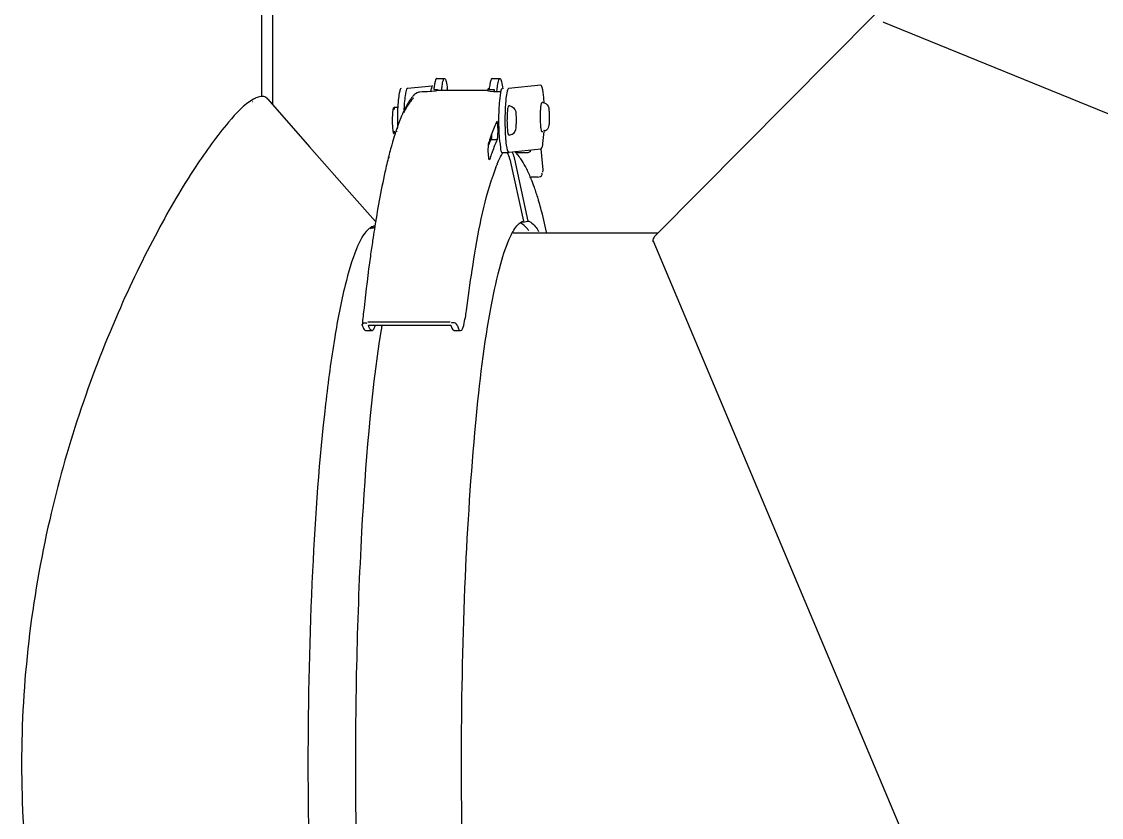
# Model space of a CAD drawing. Header units: millimetres. Extents: x 6781 to 13993, y -7973 to 4183.
# Drawn here: x 7687.7 to 7891.1, y -6340 to -6190 of the extents above; entities that cross this region are included whole.
import ezdxf

# ---------------------------------------------------------------- set-up
doc = ezdxf.new("R2010")
doc.units = ezdxf.units.MM
doc.header["$LTSCALE"] = 307.34
doc.layers.get('0').update_dxf_attribs({"linetype": 'CONTINUOUS'})

msp = doc.modelspace()

# ---------------------------------------------------------------- linework, layer by layer
at = {"color": 0, "linetype": 'Continuous'}
for p, q in [((7733.0006, -6204.14038), (7733.0006, -5947.39485)), ((7734.95772, -5947.39485), (7734.95772, -6205.60748)), ((7807.17596, -6230.24907), (7848.4362, -6188.69686)), ((7850.07258, -6190.13445), (7850.04465, -6190.11468)), ((7765.07454, -6202.18175), (7760.40341, -6202.67266)), ((7765.90823, -6200.75287), (7767.39767, -6200.75287)), ((7776.33431, -6200.75287), (7777.82375, -6200.75287)), ((7785.50872, -6202.03783), (7779.46824, -6202.67266)), ((7733.02807, -6204.14038), (7733.0006, -6204.15553)), ((7733.02807, -6204.14038), (7733.00758, -6204.14017)), ((7761.91841, -6203.58052), (7761.91741, -6203.58148)), ((7762.58235, -6203.25531), (7762.75173, -6203.24242)), ((7762.75164, -6203.24251), (7763.19965, -6203.2369)), ((7763.19965, -6203.2369), (7764.19003, -6203.20307)), ((7765.37305, -6202.805), (7766.04393, -6202.805)), ((7765.68389, -6203.08595), (7765.95492, -6203.0513)), ((7765.9551, -6203.05151), (7765.97048, -6203.04916)), ((7766.00714, -6202.92532), (7765.97048, -6203.04916)), ((7766.04393, -6202.805), (7766.00714, -6202.92532)), ((7775.22014, -6203.02565), (7766.26698, -6203.02565)), ((7775.50289, -6203.04916), (7775.69361, -6203.08563)), ((7775.79913, -6202.805), (7776.7679, -6202.805)), ((7776.59627, -6203.18329), (7777.63998, -6203.23271)), ((7776.72725, -6203.02743), (7776.72871, -6202.93331)), ((7776.7679, -6202.805), (7776.72871, -6202.93331)), ((7776.74513, -6203.03647), (7776.75635, -6202.91949)), ((7776.75635, -6202.91949), (7776.7679, -6202.805)), ((7777.63998, -6203.23271), (7778.00068, -6203.23845)), ((7731.20803, -6205.14376), (7731.16498, -6205.16749)), ((7731.42709, -6204.64434), (7731.38345, -6204.66899)), ((7757.88021, -6206.17219), (7758.58174, -6206.17219)), ((7779.67568, -6205.92219), (7779.52674, -6205.92219)), ((7785.76445, -6205.28739), (7785.619, -6205.46493)), ((7785.91475, -6205.28737), (7785.76581, -6205.28737)), ((7758.52842, -6209.81983), (7758.45144, -6210.03847)), ((7758.54134, -6209.99059), (7758.4676, -6210.2517)), ((7777.2571, -6208.82389), (7777.22863, -6208.84223)), ((7758.32627, -6210.40208), (7758.29201, -6210.50337)), ((7758.34723, -6210.67789), (7758.31419, -6210.79491)), ((7777.28875, -6212.32595), (7776.0972, -6212.32595)), ((7779.67568, -6211.42219), (7779.52674, -6211.42219)), ((7785.91475, -6210.78737), (7785.76581, -6210.78737)), ((7779.57682, -6214.66217), (7785.52642, -6214.0369)), ((7785.96349, -6217.95763), (7785.59819, -6214.03023)), ((7756.90996, -6215.26053), (7756.87733, -6215.38951)), ((7756.94129, -6215.65617), (7756.90785, -6215.77457)), ((7775.9129, -6215.96636), (7775.84263, -6216.07436)), ((7778.29438, -6214.67173), (7779.48594, -6214.67173)), ((7779.69588, -6215.97591), (7782.28778, -6227.6134)), ((7783.13387, -6227.61342), (7780.63823, -6215.97593)), ((7780.74448, -6214.70932), (7782.87177, -6214.70932)), ((7780.98875, -6215.05064), (7780.94452, -6214.98884)), ((7781.07463, -6215.00926), (7781.0241, -6214.95084)), ((7785.93879, -6218.41419), (7785.96349, -6217.95763)), ((7783.53136, -6219.44985), (7783.51412, -6219.40978)), ((7783.56949, -6219.33454), (7783.55245, -6219.29425)), ((7784.89642, -6219.32738), (7784.39994, -6219.32738)), ((7782.08696, -6227.84502), (7783.13387, -6227.61342)), ((7754.27587, -6228.89485), (7753.98815, -6228.89485)), ((7807.52768, -6229.89485), (7780.30946, -6229.89485)), ((7768.43595, -6246.68905), (7752.94578, -6246.68905)), ((7751.88862, -6247.2138), (7751.88565, -6247.13778)), ((7752.51684, -6248.25727), (7753.70839, -6248.25727)), ((7753.05701, -6247.21358), (7768.57052, -6247.21358)), ((7753.39613, -6248.00684), (7753.70839, -6248.25532)), ((7755.51629, -6247.62558), (7755.48685, -6247.81005)), ((7768.88631, -6248.00684), (7769.19856, -6248.25532)), ((7769.19856, -6248.25727), (7770.39012, -6248.25727))]:
    msp.add_line(p, q, dxfattribs=at)
for p, q in [((7850.07258, -6190.13445), (8048.47715, -6271.00114)), ((7806.65555, -6231.20285), (7890.32162, -6429.89438))]:
    msp.add_line(p, q)
for points in [[(7761.91851, -6203.58043), (7762.21658, -6203.37046), (7762.58235, -6203.25531)], [(7764.19003, -6203.20307), (7765.02921, -6203.14917), (7765.68389, -6203.08595)], [(7766.26698, -6203.02565), (7766.20998, -6203.02361), (7766.13105, -6203.03019), (7766.06931, -6203.04131)], [(7775.40864, -6203.04131), (7775.34502, -6203.02936), (7775.2698, -6203.02302), (7775.22014, -6203.02565)], [(7775.6981, -6203.08274), (7776.00502, -6203.12809), (7776.59627, -6203.18329)], [(7734.11247, -6204.6429), (7741.96625, -6213.60551), (7749.94239, -6222.67857), (7754.36263, -6227.6808)]]:
    msp.add_lwpolyline(points, dxfattribs=at)
for centre, radius, start, end in [((7775.97983, -6206.25402), 11.64964, 161.7430874, 162.0018245), ((7775.52127, -6206.10262), 11.16673, 161.3909152, 161.743726), ((7789.30316, -6205.20919), 23.38315, 174.0986032, 174.7062714), ((7746.81654, -6204.98917), 21.22897, 5.7309959, 6.3271045), ((7744.6091, -6205.21284), 23.44771, 5.456317, 5.7361679), ((7787.52208, -6206.51764), 12.50935, 162.2438528, 162.5158743), ((7786.91153, -6206.32175), 11.86815, 161.7679683, 162.2456094), ((7804.53835, -6205.57957), 27.39079, 174.9320223, 175.2940034), ((7797.49753, -6208.28773), 38.98031, 176.8552888, 177.2848065), ((7776.56295, -6214.86607), 18.632, 152.540292, 152.9783859), ((7775.61047, -6214.36947), 17.55783, 151.6160206, 152.5450075), ((7812.91628, -6208.08693), 35.32877, 175.62721, 177.2985545), ((7750.28921, -6207.48149), 35.92704, 3.322727, 3.5866393), ((7776.99625, -6208.66665), 19.45615, 177.3101851, 181.0184643), ((7808.57599, -6208.67178), 50.06598, 178.9701519, 180.0857058), ((7803.55785, -6208.54523), 45.04616, 177.8922978, 178.1915209), ((7801.71009, -6208.47716), 43.19715, 177.5931768, 177.8923897), ((7799.67986, -6208.39171), 41.16512, 177.2841351, 177.5933367), ((7784.27826, -6218.48432), 27.15518, 156.399139, 156.8665811), ((7782.94057, -6217.89939), 25.69519, 155.8157557, 156.4001207), ((7781.83767, -6217.40501), 24.48656, 155.4636213, 155.8138113), ((7780.71241, -6216.89006), 23.24907, 154.7764182, 155.466477), ((7779.65968, -6216.39541), 22.08592, 154.4193022, 154.7734641), ((7777.68012, -6216.07205), 20.03799, 153.056315, 153.6508061), ((7779.05191, -6216.10461), 21.41216, 154.1271566, 154.4189617), ((7778.28068, -6215.7298), 20.55468, 153.548942, 154.1290778), ((7776.70831, -6215.57899), 18.94825, 152.7123486, 153.053875), ((7775.71603, -6215.06583), 17.83114, 152.002527, 152.7160069), ((7777.33259, -6215.25819), 19.49577, 152.9794393, 153.5487498), ((7827.1326, -6208.67031), 49.55787, 178.2767663, 180.8013064), ((7821.98075, -6208.52647), 44.40397, 177.7873701, 178.2602389), ((7819.74737, -6208.43938), 42.1689, 177.2576544, 177.7884513), ((7827.32851, -6208.65615), 48.56213, 177.9115618, 180.1082497), ((7820.9667, -6208.43765), 42.19659, 177.2899074, 177.8932615), ((7801.31554, -6208.67214), 22.15839, 178.3786617, 181.485309), ((7807.00688, -6208.03059), 21.61066, 177.465164, 180.6213526), ((7801.47657, -6225.05141), 45.5692, 160.9805735, 161.2478792), ((7800.20491, -6224.61325), 44.22416, 160.7575685, 160.980338), ((7808.39021, -6208.67456), 49.88019, 180.0828272, 181.0747062), ((7806.76166, -6208.70503), 48.25135, 181.0748083, 181.5571591), ((7808.66352, -6222.84596), 34.42038, 158.0544975, 160.3355447), ((7800.45978, -6219.53158), 25.57241, 155.2914296, 158.0730444), ((7824.71334, -6208.72786), 47.13806, 180.7724857, 182.0961625), ((7827.16699, -6208.69263), 48.40056, 180.0654259, 182.0796819), ((7789.56259, -6209.37868), 10.38161, 185.2784236, 185.8690547), ((7820.50402, -6231.03815), 65.51768, 163.0161602, 164.6268746), ((7811.94458, -6228.45485), 56.57695, 162.5763293, 162.9861907), ((7804.9455, -6226.2171), 49.22876, 161.575337, 161.8846848), ((7803.46852, -6225.72562), 47.67215, 161.3787323, 161.5747145), ((7798.95474, -6222.71976), 25.10973, 155.547696, 157.9848203), ((7818.64296, -6226.42289), 45.02149, 160.3226518, 162.2299575), ((7800.45467, -6222.85468), 25.44629, 155.5585724, 158.215886), ((7817.43235, -6209.00617), 39.85176, 182.0791772, 183.5217688), ((7834.63171, -6234.94798), 80.17638, 164.6092769, 165.6312823), ((7808.29559, -6225.99886), 33.89412, 158.1993038, 160.39368), ((7842.39373, -6236.95849), 88.19453, 165.6173857, 165.757651), ((7821.53493, -6230.62042), 47.91775, 161.6650751, 162.1926762), ((7816.26498, -6228.86158), 42.36206, 160.3631627, 161.6810047), ((7775.1477, -6216.99487), 4.66092, 12.6278845, 28.5579176), ((7776.11519, -6216.95282), 4.62758, 16.4948762, 30.5179554), ((7776.18191, -6216.93241), 4.55781, 12.113906, 16.4869985), ((7773.47822, -6221.52848), 10.01028, 41.0781929, 44.2486785), ((7772.97308, -6221.9447), 10.66468, 34.4518984, 40.5656279), ((7809.82756, -6230.31422), 35.17496, 158.5886892, 161.179735), ((7801.00757, -6226.84223), 25.69585, 157.1068082, 157.3784708), ((7819.05381, -6233.50342), 44.93679, 161.1258081, 162.3136617), ((7756.38934, -6230.80697), 29.50215, 22.4321303, 22.8840383), ((7755.39917, -6231.21597), 30.57348, 22.0584828, 22.4325297), ((7750.62597, -6233.10828), 35.70796, 19.3599889, 21.9962347), ((7738.48605, -6237.36571), 48.57277, 16.6636183, 19.3508826), ((7729.15079, -6240.23502), 58.33882, 16.4318905, 16.734237), ((7722.02739, -6242.31056), 65.7584, 15.0778099, 16.4107489), ((8006.95112, -6268.88379), 255.88271, 171.0742806, 171.5454992), ((8198.10323, -6293.29623), 448.60263, 173.6841491, 174.0941339), ((7769.08777, -6247.89854), 1.14271, 106.1041875, 110.042562), ((7947.12522, -6278.29228), 194.0475, 170.9621781, 171.1382966), ((7938.83885, -6276.97139), 185.6565, 170.7691092, 170.9053945)]:
    msp.add_arc(centre, radius, start, end, dxfattribs=at)
for points, knots in [([(7765.11613, -6202.05516), (7765.08512, -6202.13206), (7765.02361, -6202.29261), (7764.96676, -6202.45487), (7764.93836, -6202.53921)], [0, 0, 0, 0, 0.482313199, 1, 1, 1, 1]), ([(7765.4779, -6201.97912), (7765.45763, -6202.10931), (7765.41942, -6202.38423), (7765.38806, -6202.66001), (7765.37305, -6202.805)], [0, 0, 0, 0, 0.474736758, 1, 1, 1, 1]), ([(7765.59831, -6201.35341), (7765.57508, -6201.44872), (7765.53116, -6201.65667), (7765.49549, -6201.86614), (7765.4779, -6201.97912)], [0, 0, 0, 0, 0.461760807, 1, 1, 1, 1]), ([(7765.72524, -6200.95484), (7765.70017, -6201.01123), (7765.65316, -6201.14299), (7765.61675, -6201.27778), (7765.59831, -6201.35341)], [0, 0, 0, 0, 0.442183129, 1, 1, 1, 1]), ([(7765.90918, -6200.75324), (7765.8741, -6200.75245), (7765.78775, -6200.81629), (7765.74923, -6200.90088), (7765.72524, -6200.95484)], [0, 0, 0, 0, 0.372772418, 1, 1, 1, 1]), ([(7766.84726, -6202.95837), (7766.86085, -6202.81783), (7766.88921, -6202.54909), (7766.92327, -6202.281), (7766.94132, -6202.15324)], [0, 0, 0, 0, 0.522519519, 1, 1, 1, 1]), ([(7767.17493, -6201.05516), (7767.20318, -6200.97653), (7767.24494, -6200.86004), (7767.35168, -6200.75353), (7767.39708, -6200.753)], [0, 0, 0, 0, 0.647915639, 1, 1, 1, 1]), ([(7767.39708, -6200.753), (7767.46745, -6200.75218), (7767.61609, -6200.98437), (7767.6629, -6201.17582), (7767.69958, -6201.32115)], [0, 0, 0, 0, 0.319503749, 1, 1, 1, 1]), ([(7776.02439, -6201.35341), (7776.0098, -6201.41325), (7775.98149, -6201.54035), (7775.95691, -6201.66821), (7775.94474, -6201.73572)], [0, 0, 0, 0, 0.473119172, 1, 1, 1, 1]), ([(7776.33526, -6200.75324), (7776.26216, -6200.7516), (7776.10861, -6200.99996), (7776.06185, -6201.19978), (7776.02439, -6201.35341)], [0, 0, 0, 0, 0.316175754, 1, 1, 1, 1]), ([(7777.61406, -6201.01998), (7777.64087, -6200.95016), (7777.68178, -6200.84473), (7777.78129, -6200.75355), (7777.82315, -6200.75305)], [0, 0, 0, 0, 0.64112626, 1, 1, 1, 1]), ([(7777.82315, -6200.75305), (7777.83232, -6200.75294), (7777.85166, -6200.75599), (7777.86909, -6200.76466), (7777.87754, -6200.77007)], [0, 0, 0, 0, 0.477651928, 1, 1, 1, 1]), ([(7777.87754, -6200.77007), (7777.94249, -6200.81164), (7778.04246, -6201.02055), (7778.1012, -6201.22046), (7778.13387, -6201.35422)], [0, 0, 0, 0, 0.359003197, 1, 1, 1, 1]), ([(7785.76912, -6202.42597), (7785.73685, -6202.32311), (7785.69638, -6202.17853), (7785.56195, -6202.03224), (7785.50872, -6202.03783)], [0, 0, 0, 0, 0.668253718, 1, 1, 1, 1]), ([(7733.00758, -6204.14017), (7732.96794, -6204.13998), (7732.88729, -6204.14232), (7732.80695, -6204.14966), (7732.76627, -6204.15454)], [0, 0, 0, 0, 0.491699127, 1, 1, 1, 1]), ([(7733.32947, -6204.1736), (7733.28077, -6204.16326), (7733.18064, -6204.14736), (7733.07947, -6204.14122), (7733.02807, -6204.14038)], [0, 0, 0, 0, 0.492014416, 1, 1, 1, 1]), ([(7759.21186, -6202.67266), (7759.02806, -6202.69197), (7758.87243, -6203.5365), (7758.76398, -6204.03337), (7758.7126, -6204.4772)], [0, 0, 0, 0, 0.292613366, 1, 1, 1, 1]), ([(7760.40341, -6202.67266), (7760.26744, -6202.68695), (7760.10153, -6203.26411), (7760.02107, -6203.6367), (7759.97328, -6203.95353)], [0, 0, 0, 0, 0.299075462, 1, 1, 1, 1]), ([(7761.43341, -6204.101), (7761.37408, -6204.17158), (7761.25601, -6204.31729), (7761.14278, -6204.46679), (7761.08638, -6204.54362)], [0, 0, 0, 0, 0.491720257, 1, 1, 1, 1]), ([(7761.63032, -6203.87614), (7761.59703, -6203.91257), (7761.53062, -6203.98686), (7761.46576, -6204.06251), (7761.43341, -6204.101)], [0, 0, 0, 0, 0.495339748, 1, 1, 1, 1]), ([(7761.91741, -6203.58148), (7761.86858, -6203.62831), (7761.77126, -6203.725), (7761.67719, -6203.82484), (7761.63032, -6203.87614)], [0, 0, 0, 0, 0.493341808, 1, 1, 1, 1]), ([(7764.90025, -6202.65444), (7764.87428, -6202.73437), (7764.82269, -6202.89906), (7764.77416, -6203.06468), (7764.74996, -6203.14985)], [0, 0, 0, 0, 0.486967274, 1, 1, 1, 1]), ([(7775.59065, -6202.75932), (7775.57572, -6202.80673), (7775.54595, -6202.90319), (7775.51723, -6202.99997), (7775.50289, -6203.04916)], [0, 0, 0, 0, 0.49240567, 1, 1, 1, 1]), ([(7776.79036, -6203.20151), (7776.78413, -6203.19275), (7776.77419, -6203.17389), (7776.77485, -6203.15214), (7776.77769, -6203.14267)], [0, 0, 0, 0, 0.520814172, 1, 1, 1, 1]), ([(7776.77769, -6203.14267), (7776.78224, -6203.12747), (7776.808, -6203.09482), (7776.84216, -6203.07472), (7776.86313, -6203.064)], [0, 0, 0, 0, 0.402574427, 1, 1, 1, 1]), ([(7778.27669, -6202.67266), (7778.00712, -6202.70099), (7777.90585, -6204.02113), (7777.74156, -6204.73022), (7777.69035, -6205.39327)], [0, 0, 0, 0, 0.289560909, 1, 1, 1, 1]), ([(7779.46824, -6202.67266), (7779.40575, -6202.67922), (7779.28083, -6202.86566), (7779.23186, -6203.03256), (7779.19829, -6203.15322)], [0, 0, 0, 0, 0.33407747, 1, 1, 1, 1]), ([(7786.14588, -6205.23397), (7786.12689, -6204.93113), (7786.0492, -6203.99148), (7785.9612, -6203.03821), (7785.76912, -6202.42597)], [0, 0, 0, 0, 0.321064549, 1, 1, 1, 1]), ([(7731.38345, -6204.66899), (7729.54485, -6205.71687), (7725.67984, -6209.95944), (7719.68882, -6218.25093), (7712.69147, -6230.30448), (7702.23153, -6252.00756), (7691.16882, -6285.25065), (7687.71603, -6314.45922), (7687.71606, -6329.89475)], [0, 0, 0, 0, 0.046902133, 0.124010598, 0.228058736, 0.354638628, 0.65790378, 1, 1, 1, 1]), ([(7731.86919, -6204.4211), (7731.79587, -6204.45383), (7731.64681, -6204.52505), (7731.50112, -6204.6029), (7731.42709, -6204.64434)], [0, 0, 0, 0, 0.486227591, 1, 1, 1, 1]), ([(7757.83114, -6206.2222), (7757.77307, -6206.22104), (7757.69736, -6206.48634), (7757.66604, -6206.64185), (7757.64593, -6206.78207)], [0, 0, 0, 0, 0.290794509, 1, 1, 1, 1]), ([(7757.93944, -6206.40106), (7757.92605, -6206.35512), (7757.9078, -6206.29117), (7757.85497, -6206.22268), (7757.83114, -6206.2222)], [0, 0, 0, 0, 0.667554417, 1, 1, 1, 1]), ([(7759.76575, -6206.18121), (7759.76131, -6206.26351), (7759.75287, -6206.42952), (7759.74544, -6206.59558), (7759.74195, -6206.67931)], [0, 0, 0, 0, 0.495837523, 1, 1, 1, 1]), ([(7759.81705, -6205.39355), (7759.80712, -6205.52207), (7759.78856, -6205.78453), (7759.773, -6206.04719), (7759.76575, -6206.18121)], [0, 0, 0, 0, 0.489904544, 1, 1, 1, 1]), ([(7760.5638, -6205.32574), (7760.49512, -6205.43792), (7760.35859, -6205.66858), (7760.2283, -6205.90281), (7760.16342, -6206.02286)], [0, 0, 0, 0, 0.490809455, 1, 1, 1, 1]), ([(7760.63468, -6205.57539), (7760.61338, -6205.60721), (7760.5708, -6205.67164), (7760.52895, -6205.73655), (7760.50804, -6205.76938)], [0, 0, 0, 0, 0.495859594, 1, 1, 1, 1]), ([(7761.13167, -6204.90648), (7761.04573, -6205.0096), (7760.87433, -6205.22853), (7760.71458, -6205.45604), (7760.63468, -6205.57539)], [0, 0, 0, 0, 0.483099723, 1, 1, 1, 1]), ([(7761.55201, -6204.453), (7761.47977, -6204.52227), (7761.33547, -6204.66975), (7761.1996, -6204.82498), (7761.13167, -6204.90648)], [0, 0, 0, 0, 0.485424728, 1, 1, 1, 1]), ([(7778.96888, -6204.47798), (7778.95892, -6204.56402), (7778.93972, -6204.74063), (7778.92264, -6204.91746), (7778.91436, -6205.00813)], [0, 0, 0, 0, 0.48752601, 1, 1, 1, 1]), ([(7779.477, -6205.97227), (7779.44609, -6205.97251), (7779.23618, -6206.30645), (7779.26478, -6206.61556), (7779.23457, -6206.91209)], [0, 0, 0, 0, 0.093955423, 1, 1, 1, 1]), ([(7785.47565, -6206.25765), (7785.4623, -6206.38639), (7785.43932, -6206.65859), (7785.42385, -6206.93129), (7785.41737, -6207.07482)], [0, 0, 0, 0, 0.473921722, 1, 1, 1, 1]), ([(7785.4958, -6206.08063), (7785.4922, -6206.10947), (7785.48519, -6206.16845), (7785.47878, -6206.22749), (7785.47565, -6206.25765)], [0, 0, 0, 0, 0.489376994, 1, 1, 1, 1]), ([(7785.619, -6205.46493), (7785.58915, -6205.54528), (7785.54233, -6205.75069), (7785.51113, -6205.95774), (7785.4958, -6206.08063)], [0, 0, 0, 0, 0.40904897, 1, 1, 1, 1]), ([(7785.91475, -6205.28737), (7785.95639, -6205.28737), (7786.03975, -6205.29463), (7786.12082, -6205.31484), (7786.1604, -6205.32762)], [0, 0, 0, 0, 0.500264932, 1, 1, 1, 1]), ([(7757.58385, -6207.38318), (7757.57941, -6207.44357), (7757.57121, -6207.567), (7757.56456, -6207.69052), (7757.56154, -6207.75359)], [0, 0, 0, 0, 0.489480379, 1, 1, 1, 1]), ([(7757.64593, -6206.78207), (7757.63262, -6206.87487), (7757.60897, -6207.07501), (7757.59174, -6207.27576), (7757.58385, -6207.38318)], [0, 0, 0, 0, 0.465341086, 1, 1, 1, 1]), ([(7757.98682, -6206.6088), (7757.97984, -6206.57096), (7757.96581, -6206.50129), (7757.94855, -6206.43232), (7757.93944, -6206.40106)], [0, 0, 0, 0, 0.541715151, 1, 1, 1, 1]), ([(7758.53413, -6207.12363), (7758.53073, -6207.23105), (7758.52467, -6207.44713), (7758.52006, -6207.66325), (7758.5181, -6207.77193)], [0, 0, 0, 0, 0.497173344, 1, 1, 1, 1]), ([(7759.30656, -6207.81577), (7759.26031, -6207.92403), (7759.16815, -6208.14357), (7759.0786, -6208.36418), (7759.03395, -6208.47596)], [0, 0, 0, 0, 0.494467925, 1, 1, 1, 1]), ([(7780.7931, -6206.9938), (7780.80564, -6207.07453), (7780.81815, -6207.24475), (7780.82665, -6207.41487), (7780.83482, -6207.50317)], [0, 0, 0, 0, 0.479524744, 1, 1, 1, 1]), ([(7780.83482, -6207.50317), (7780.84669, -6207.63156), (7780.86714, -6207.90257), (7780.87704, -6208.17421), (7780.87893, -6208.31698)], [0, 0, 0, 0, 0.474505444, 1, 1, 1, 1]), ([(7780.87893, -6208.31698), (7780.88065, -6208.44675), (7780.87872, -6208.70652), (7780.87085, -6208.96613), (7780.86631, -6209.096)], [0, 0, 0, 0, 0.499681513, 1, 1, 1, 1]), ([(7787.03348, -6206.30866), (7787.04836, -6206.3866), (7787.06353, -6206.55352), (7787.06576, -6206.72038), (7787.06808, -6206.80796)], [0, 0, 0, 0, 0.475253771, 1, 1, 1, 1]), ([(7787.06808, -6206.80796), (7787.07103, -6206.91909), (7787.07983, -6207.15311), (7787.0899, -6207.38707), (7787.09491, -6207.50998)], [0, 0, 0, 0, 0.474714413, 1, 1, 1, 1]), ([(7757.60181, -6210.17994), (7757.61561, -6210.32912), (7757.64532, -6210.58514), (7757.6915, -6210.83971), (7757.72174, -6210.94341)], [0, 0, 0, 0, 0.581066088, 1, 1, 1, 1]), ([(7758.79597, -6209.08896), (7758.75063, -6209.20907), (7758.66025, -6209.45226), (7758.57228, -6209.69633), (7758.52842, -6209.81983)], [0, 0, 0, 0, 0.494851014, 1, 1, 1, 1]), ([(7759.03395, -6208.47596), (7758.99368, -6208.57678), (7758.91339, -6208.78075), (7758.83505, -6208.98547), (7758.79597, -6209.08896)], [0, 0, 0, 0, 0.495317036, 1, 1, 1, 1]), ([(7777.42224, -6209.49227), (7777.4067, -6209.32617), (7777.37171, -6209.15751), (7777.32228, -6208.82146), (7777.2571, -6208.82433)], [0, 0, 0, 0, 0.718866144, 1, 1, 1, 1]), ([(7780.86631, -6209.096), (7780.86236, -6209.20852), (7780.85396, -6209.42295), (7780.84623, -6209.63742), (7780.84363, -6209.73939)], [0, 0, 0, 0, 0.524672156, 1, 1, 1, 1]), ([(7785.47721, -6209.83129), (7785.48123, -6209.86946), (7785.48949, -6209.94367), (7785.49875, -6210.01776), (7785.50353, -6210.05373)], [0, 0, 0, 0, 0.514032894, 1, 1, 1, 1]), ([(7785.50353, -6210.05373), (7785.52287, -6210.19932), (7785.56324, -6210.41771), (7785.61963, -6210.64973), (7785.67158, -6210.71103)], [0, 0, 0, 0, 0.646349452, 1, 1, 1, 1]), ([(7787.11857, -6208.36716), (7787.11923, -6208.4923), (7787.11702, -6208.73474), (7787.10533, -6208.97697), (7787.09657, -6209.0939)], [0, 0, 0, 0, 0.516273084, 1, 1, 1, 1]), ([(7757.72174, -6210.94341), (7757.72853, -6210.96667), (7757.74186, -6211.00795), (7757.75903, -6211.04792), (7757.76811, -6211.06475)], [0, 0, 0, 0, 0.558881448, 1, 1, 1, 1]), ([(7757.76811, -6211.06475), (7757.77642, -6211.08018), (7757.7912, -6211.10524), (7757.81851, -6211.12185), (7757.82998, -6211.12208)], [0, 0, 0, 0, 0.604439271, 1, 1, 1, 1]), ([(7757.82998, -6211.12208), (7757.83707, -6211.12223), (7757.85334, -6211.11697), (7757.86503, -6211.10534), (7757.87086, -6211.0984)], [0, 0, 0, 0, 0.438929217, 1, 1, 1, 1]), ([(7757.87086, -6211.0984), (7757.90359, -6211.05947), (7757.94796, -6210.92354), (7757.97735, -6210.79083), (7757.99249, -6210.70514)], [0, 0, 0, 0, 0.368864563, 1, 1, 1, 1]), ([(7758.15688, -6210.91038), (7758.12428, -6211.01002), (7758.05924, -6211.21095), (7757.99541, -6211.41226), (7757.96356, -6211.51373)], [0, 0, 0, 0, 0.496413235, 1, 1, 1, 1]), ([(7776.26085, -6211.23521), (7776.25455, -6211.36896), (7776.21349, -6211.72481), (7776.2451, -6212.14401), (7776.0972, -6212.32595)], [0, 0, 0, 0, 0.363484331, 1, 1, 1, 1]), ([(7777.28875, -6212.32595), (7777.31724, -6212.2909), (7777.3519, -6212.16541), (7777.37596, -6212.04493), (7777.38784, -6211.96596)], [0, 0, 0, 0, 0.361257025, 1, 1, 1, 1]), ([(7777.38784, -6211.96596), (7777.40432, -6211.85655), (7777.43049, -6211.6132), (7777.4461, -6211.36908), (7777.4524, -6211.23528)], [0, 0, 0, 0, 0.452356622, 1, 1, 1, 1]), ([(7777.65585, -6211.45418), (7777.70507, -6212.24754), (7777.87813, -6212.99735), (7777.98735, -6214.70399), (7778.29438, -6214.67173)], [0, 0, 0, 0, 0.720261016, 1, 1, 1, 1]), ([(7778.79831, -6210.44906), (7778.80197, -6210.54884), (7778.80988, -6210.74647), (7778.8192, -6210.94405), (7778.82418, -6211.04187)], [0, 0, 0, 0, 0.504812064, 1, 1, 1, 1]), ([(7778.82418, -6211.04187), (7778.82824, -6211.1215), (7778.83675, -6211.27911), (7778.84627, -6211.43666), (7778.85125, -6211.51459)], [0, 0, 0, 0, 0.505213956, 1, 1, 1, 1]), ([(7778.85125, -6211.51459), (7778.86989, -6211.80671), (7778.94531, -6212.72166), (7779.03523, -6213.64731), (7779.21472, -6214.24825)], [0, 0, 0, 0, 0.318200742, 1, 1, 1, 1]), ([(7779.2354, -6210.44026), (7779.24802, -6210.56291), (7779.27456, -6210.78132), (7779.31282, -6210.99827), (7779.33529, -6211.09231)], [0, 0, 0, 0, 0.560486172, 1, 1, 1, 1]), ([(7779.33529, -6211.09231), (7779.35234, -6211.16371), (7779.37407, -6211.25616), (7779.44334, -6211.37245), (7779.47718, -6211.37218)], [0, 0, 0, 0, 0.684458988, 1, 1, 1, 1]), ([(7785.5895, -6214.00618), (7785.8587, -6213.77255), (7785.93721, -6212.52433), (7786.10534, -6211.51057), (7786.15039, -6210.76746)], [0, 0, 0, 0, 0.323770187, 1, 1, 1, 1]), ([(7785.67158, -6210.71103), (7785.67811, -6210.71874), (7785.69125, -6210.73167), (7785.70957, -6210.73716), (7785.71749, -6210.73681)], [0, 0, 0, 0, 0.560571948, 1, 1, 1, 1]), ([(7786.20554, -6210.60929), (7786.18824, -6210.60044), (7786.15282, -6210.58029), (7786.11903, -6210.55754), (7786.10177, -6210.54511)], [0, 0, 0, 0, 0.477433538, 1, 1, 1, 1]), ([(7775.6822, -6213.2014), (7775.69243, -6213.0984), (7775.71406, -6212.92426), (7775.74744, -6212.75108), (7775.76949, -6212.68245)], [0, 0, 0, 0, 0.589489905, 1, 1, 1, 1]), ([(7779.21472, -6214.24825), (7779.24811, -6214.36002), (7779.28888, -6214.5144), (7779.4295, -6214.67766), (7779.48594, -6214.67173)], [0, 0, 0, 0, 0.67274008, 1, 1, 1, 1]), ([(7785.52642, -6214.0369), (7785.53732, -6214.03576), (7785.56043, -6214.02843), (7785.57991, -6214.0145), (7785.5895, -6214.00618)], [0, 0, 0, 0, 0.463473702, 1, 1, 1, 1]), ([(7756.87733, -6215.38951), (7756.62595, -6216.38603), (7755.5572, -6220.94978), (7754.73497, -6225.56813), (7754.16707, -6229.18261)], [0, 0, 0, 0, 0.219294265, 1, 1, 1, 1]), ([(7775.84263, -6216.07378), (7775.73192, -6216.08175), (7775.72522, -6215.47302), (7775.65897, -6215.20878), (7775.64677, -6214.93034)], [0, 0, 0, 0, 0.284816493, 1, 1, 1, 1]), ([(7777.08025, -6217.47323), (7777.11452, -6217.38615), (7777.18311, -6217.21423), (7777.25341, -6217.043), (7777.28861, -6216.95853)], [0, 0, 0, 0, 0.505585001, 1, 1, 1, 1]), ([(7771.52321, -6244.47939), (7771.84491, -6241.93782), (7773.01211, -6233.66437), (7774.47692, -6225.37808), (7776.24101, -6219.85136)], [0, 0, 0, 0, 0.30632082, 1, 1, 1, 1]), ([(7785.77941, -6218.87198), (7785.78177, -6218.8288), (7785.76115, -6218.72822), (7785.70561, -6218.64416), (7785.67053, -6218.60067)], [0, 0, 0, 0, 0.436322739, 1, 1, 1, 1]), ([(7753.93101, -6228.63423), (7753.84012, -6228.66041), (7753.65617, -6228.73099), (7753.4849, -6228.82779), (7753.39971, -6228.88296)], [0, 0, 0, 0, 0.482348063, 1, 1, 1, 1]), ([(7754.33241, -6228.57371), (7754.26536, -6228.57458), (7754.12972, -6228.58581), (7753.99689, -6228.61526), (7753.93101, -6228.63423)], [0, 0, 0, 0, 0.494433368, 1, 1, 1, 1]), ([(7779.86915, -6230.40261), (7780.05098, -6230.0326), (7780.63351, -6228.96568), (7781.48995, -6227.84858), (7782.28782, -6227.61339)], [0, 0, 0, 0, 0.331387209, 1, 1, 1, 1]), ([(7783.27088, -6229.46571), (7783.15531, -6229.29263), (7782.75125, -6228.73605), (7782.22947, -6228.22724), (7781.78639, -6228.03246)], [0, 0, 0, 0, 0.300688173, 1, 1, 1, 1]), ([(7783.1339, -6227.61341), (7783.31021, -6227.66539), (7784.17106, -6228.09682), (7784.7338, -6228.93249), (7785.11934, -6229.59184)], [0, 0, 0, 0, 0.19397249, 1, 1, 1, 1]), ([(7753.0158, -6229.18114), (7751.96403, -6230.13358), (7750.3034, -6233.73964), (7748.32007, -6240.54236), (7746.4575, -6250.38154), (7744.06923, -6268.30864), (7742.17021, -6295.13782), (7741.39038, -6329.88595), (7742.16858, -6364.6354), (7744.06691, -6391.46722), (7746.45457, -6409.39764), (7748.31662, -6419.23987), (7750.30029, -6426.04565), (7751.96102, -6429.65363), (7753.01301, -6430.60717)], [0, 0, 0, 0, 0.020851633, 0.055969421, 0.105207471, 0.167303801, 0.321950354, 0.499959165, 0.677974554, 0.832639681, 0.894749206, 0.944002403, 0.979135082, 1, 1, 1, 1]), ([(7753.39971, -6228.88296), (7753.3338, -6228.92565), (7753.20177, -6229.0202), (7753.0778, -6229.12499), (7753.0158, -6229.18114)], [0, 0, 0, 0, 0.484191722, 1, 1, 1, 1]), ([(7753.46146, -6228.99214), (7753.54719, -6228.96066), (7753.72065, -6228.91188), (7753.90024, -6228.89485), (7753.98815, -6228.89485)], [0, 0, 0, 0, 0.509547444, 1, 1, 1, 1]), ([(7779.32883, -6428.1752), (7777.45878, -6423.58842), (7775.09164, -6410.87473), (7772.48492, -6388.33883), (7770.90625, -6359.52612), (7770.38576, -6327.62038), (7771.05474, -6295.93644), (7772.84242, -6267.8701), (7775.15053, -6248.11975), (7777.66599, -6236.40178), (7779.04942, -6232.07069), (7779.86915, -6230.40261)], [0, 0, 0, 0, 0.074587618, 0.19266184, 0.342486916, 0.508478321, 0.673226437, 0.819460472, 0.932010647, 0.972012999, 1, 1, 1, 1]), ([(7807.17746, -6230.24941), (7807.09748, -6230.33003), (7806.94769, -6230.52269), (7806.83594, -6230.73854), (7806.78441, -6230.85618)], [0, 0, 0, 0, 0.469270662, 1, 1, 1, 1]), ([(7753.8491, -6231.2629), (7753.70132, -6232.25672), (7753.09816, -6236.47625), (7752.5819, -6240.70796), (7752.22337, -6243.94578)], [0, 0, 0, 0, 0.23572626, 1, 1, 1, 1]), ([(7806.78441, -6230.85618), (7806.73755, -6230.96316), (7806.65208, -6231.19502), (7806.58826, -6231.4335), (7806.55916, -6231.55999)], [0, 0, 0, 0, 0.473640628, 1, 1, 1, 1]), ([(7770.39052, -6248.25661), (7770.77477, -6248.25521), (7771.19465, -6246.4466), (7771.40404, -6245.42086), (7771.52321, -6244.47939)], [0, 0, 0, 0, 0.288210397, 1, 1, 1, 1]), ([(7751.87953, -6247.13648), (7751.88229, -6247.04528), (7751.99625, -6246.81922), (7752.24178, -6246.76235), (7752.37457, -6246.76235)], [0, 0, 0, 0, 0.407292537, 1, 1, 1, 1]), ([(7752.37457, -6246.76235), (7752.43199, -6246.76235), (7752.55861, -6246.77477), (7752.68172, -6246.80571), (7752.74775, -6246.8262)], [0, 0, 0, 0, 0.453739627, 1, 1, 1, 1]), ([(7769.03654, -6246.76154), (7768.99355, -6246.76159), (7768.90371, -6246.76837), (7768.81574, -6246.78773), (7768.7708, -6246.80068)], [0, 0, 0, 0, 0.478939766, 1, 1, 1, 1]), ([(7755.39406, -6248.39926), (7753.44544, -6260.89674), (7751.20134, -6289.39742), (7750.17624, -6333.52654), (7751.56942, -6376.83058), (7754.01544, -6404.236), (7756.15398, -6415.88744)], [0, 0, 0, 0, 0.225968085, 0.509763109, 0.788367147, 1, 1, 1, 1]), ([(7751.88862, -6247.2138), (7751.93283, -6247.36657), (7752.05533, -6247.71863), (7752.26422, -6248.25758), (7752.51724, -6248.25664)], [0, 0, 0, 0, 0.3859463, 1, 1, 1, 1]), ([(7753.1602, -6247.53688), (7753.14204, -6247.4857), (7753.10612, -6247.37839), (7753.07336, -6247.27009), (7753.05701, -6247.21358)], [0, 0, 0, 0, 0.480028941, 1, 1, 1, 1]), ([(7753.37304, -6248.00684), (7753.33247, -6247.94118), (7753.25453, -6247.78701), (7753.19197, -6247.62643), (7753.1602, -6247.53688)], [0, 0, 0, 0, 0.448202916, 1, 1, 1, 1]), ([(7753.70839, -6248.25621), (7753.74385, -6248.25623), (7753.82308, -6248.23307), (7753.88394, -6248.18049), (7753.91389, -6248.14902)], [0, 0, 0, 0, 0.449382388, 1, 1, 1, 1]), ([(7769.7619, -6247.2138), (7769.79535, -6247.32939), (7769.90644, -6247.66474), (7770.03984, -6248.02465), (7770.21857, -6248.1817)], [0, 0, 0, 0, 0.33586807, 1, 1, 1, 1]), ([(7770.21857, -6248.1817), (7770.24429, -6248.2043), (7770.29714, -6248.24164), (7770.36117, -6248.25671), (7770.39052, -6248.25661)], [0, 0, 0, 0, 0.538445874, 1, 1, 1, 1]), ([(7687.71606, -6329.89475), (7687.7161, -6345.33332), (7691.17037, -6374.54712), (7702.23645, -6407.79491), (7712.69805, -6429.49926), (7719.69759, -6441.55047), (7725.68634, -6449.8387), (7729.55142, -6454.07851), (7731.38973, -6455.12279)], [0, 0, 0, 0, 0.342148241, 0.645447249, 0.772028024, 0.876058714, 0.953145007, 1, 1, 1, 1])]:
    msp.add_open_spline(points, degree=3, knots=knots, dxfattribs=at)
for points in [[(7766.94132, -6202.15324), (7766.99366, -6201.7827), (7767.04841, -6201.40734), (7767.17493, -6201.05516)], [(7767.69958, -6201.32115), (7767.80939, -6201.75618), (7767.8667, -6202.2037), (7767.9162, -6202.64964)], [(7775.94474, -6201.73572), (7775.88088, -6202.08972), (7775.83616, -6202.4472), (7775.79913, -6202.805)], [(7777.25464, -6203.15993), (7777.28703, -6202.79482), (7777.32618, -6202.43005), (7777.37981, -6202.06746)], [(7777.37981, -6202.06746), (7777.43216, -6201.71352), (7777.48581, -6201.35399), (7777.61406, -6201.01998)], [(7778.13387, -6201.35422), (7778.241, -6201.79281), (7778.29805, -6202.24298), (7778.34692, -6202.69181)], [(7732.76627, -6204.15454), (7732.45654, -6204.19173), (7732.15404, -6204.29395), (7731.86919, -6204.4211)], [(7734.11159, -6204.64458), (7733.91119, -6204.41555), (7733.62716, -6204.23682), (7733.32947, -6204.1736)], [(7759.97328, -6203.95353), (7759.90128, -6204.43095), (7759.85423, -6204.91216), (7759.81705, -6205.39355)], [(7779.19829, -6203.15322), (7779.07817, -6203.58498), (7779.02039, -6204.03279), (7778.96888, -6204.47798)], [(7758.7126, -6204.4772), (7758.64829, -6205.03273), (7758.60661, -6205.59095), (7758.57591, -6206.14935)], [(7760.50804, -6205.76938), (7760.31638, -6206.0702), (7760.13917, -6206.38039), (7759.97171, -6206.69531)], [(7761.08638, -6204.54362), (7760.90084, -6204.79637), (7760.72752, -6205.05833), (7760.5638, -6205.32574)], [(7778.91436, -6205.00813), (7778.87082, -6205.48536), (7778.84, -6205.96381), (7778.8173, -6206.44249)], [(7779.67568, -6205.92219), (7780.19175, -6205.92219), (7780.71393, -6206.48383), (7780.7931, -6206.9938)], [(7786.1604, -6205.32762), (7786.577, -6205.46209), (7786.95139, -6205.87866), (7787.03348, -6206.30866)], [(7779.23457, -6206.91209), (7779.19622, -6207.28853), (7779.17674, -6207.66695), (7779.16602, -6208.0452)], [(7785.39749, -6208.26494), (7785.40272, -6208.78771), (7785.4224, -6209.31138), (7785.47721, -6209.83129)], [(7787.09491, -6207.50998), (7787.10656, -6207.79558), (7787.11705, -6208.08133), (7787.11857, -6208.36716)], [(7757.54317, -6209.01248), (7757.54971, -6209.40207), (7757.56593, -6209.79195), (7757.60181, -6210.17994)], [(7777.4524, -6211.23528), (7777.47973, -6210.65484), (7777.47636, -6210.07084), (7777.42224, -6209.49227)], [(7779.16459, -6209.2465), (7779.17399, -6209.60935), (7779.19158, -6209.97232), (7779.225, -6210.33375)], [(7780.84363, -6209.73939), (7780.8325, -6210.17645), (7780.7365, -6210.65672), (7780.45662, -6210.9926)], [(7786.91515, -6210.05286), (7786.81048, -6210.33463), (7786.47316, -6210.74616), (7786.20554, -6210.60929)], [(7787.09657, -6209.0939), (7787.07227, -6209.41831), (7787.02843, -6209.7479), (7786.91515, -6210.05286)], [(7780.45662, -6210.9926), (7780.26642, -6211.22084), (7779.97278, -6211.42219), (7779.67568, -6211.42219)], [(7775.64677, -6214.93034), (7775.62154, -6214.35446), (7775.62517, -6213.77501), (7775.6822, -6213.2014)], [(7782.87177, -6214.70932), (7783.18343, -6214.70932), (7783.67875, -6214.54155), (7783.67449, -6214.22992)], [(7777.33574, -6216.84618), (7777.64604, -6216.11139), (7777.98912, -6215.38686), (7778.39805, -6214.70205)], [(7782.61854, -6217.32796), (7782.35902, -6216.84206), (7782.07938, -6216.3654), (7781.76719, -6215.91154)], [(7783.55245, -6219.29425), (7783.26926, -6218.6262), (7782.96039, -6217.96799), (7782.61854, -6217.32796)], [(7784.39994, -6219.32738), (7784.10002, -6219.32738), (7783.79824, -6219.34886), (7783.50345, -6219.40409)], [(7784.89642, -6219.32738), (7785.22759, -6219.32738), (7785.7614, -6219.20266), (7785.77941, -6218.87198)], [(7786.61029, -6229.71584), (7786.28199, -6228.20425), (7785.92491, -6226.69821), (7785.52196, -6225.20479)], [(7769.7619, -6247.2138), (7769.68304, -6246.94), (7769.32147, -6246.76116), (7769.03654, -6246.76154)], [(7753.91389, -6248.14902), (7754.12252, -6247.92978), (7754.21305, -6247.61754), (7754.30233, -6247.32836)], [(7768.57052, -6247.21358), (7768.64961, -6247.48699), (7768.7369, -6247.76469), (7768.88647, -6248.00684)]]:
    msp.add_open_spline(points, degree=3, dxfattribs=at)

doc.saveas('drawing.dxf')
